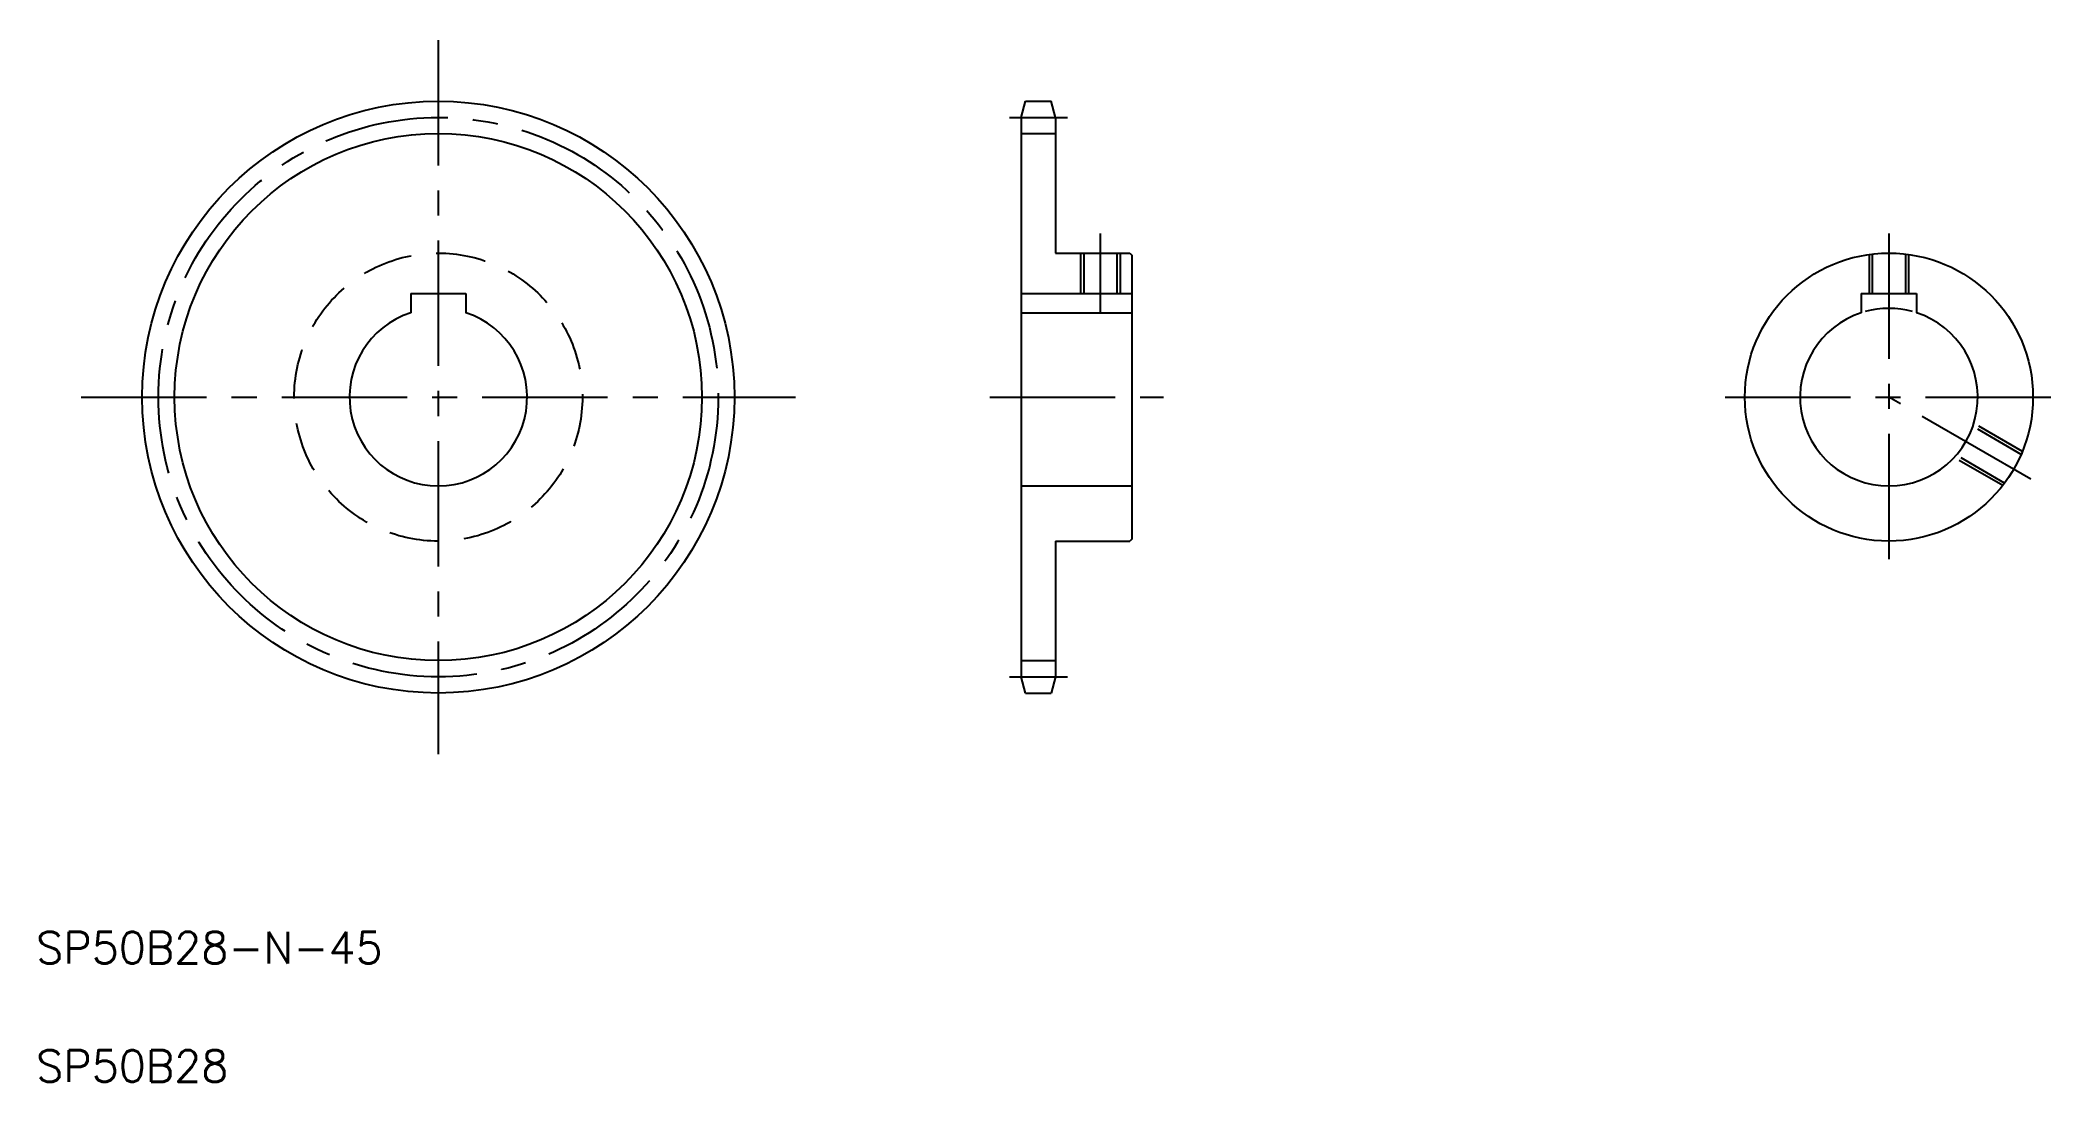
# Model space of a CAD drawing. Extents: x 21 to 531, y 20 to 284.
import ezdxf

# ---------------------------------------------------------------- set-up
doc = ezdxf.new("R2010")
doc.units = 0
doc.linetypes.add('CENTER', pattern=[50.8, 31.75, -6.35, 6.35, -6.35])
doc.linetypes.add('DASHED', pattern=[19.05, 12.7, -6.35])
doc.layers.get('0').update_dxf_attribs({"linetype": 'CONTINUOUS'})
doc.layers.add('CENTER', color=1, linetype='CENTER')
doc.styles.get("Standard").update_dxf_attribs({"font": 'txt', "bigfont": 'BIGFONT'})

msp = doc.modelspace()

# ---------------------------------------------------------------- linework, layer by layer
at = {"color": 7, "linetype": 'CONTINUOUS'}
for p, q in [((269.54, 264.43), (270.64, 268.53)), ((270.64, 268.53), (277.14, 268.53)), ((278.24, 264.43), (277.14, 268.53)), ((269.54, 264.43), (269.54, 122.64)), ((269.54, 260.32), (278.24, 260.32)), ((278.24, 264.43), (278.24, 230.03)), ((278.24, 230.03), (297.04, 230.03)), ((285.34, 230.03), (285.34, 219.83)), ((293.74, 230.03), (293.74, 219.83)), ((297.04, 230.03), (297.54, 229.53)), ((297.54, 229.53), (297.54, 157.53)), ((114.86, 219.83), (128.86, 219.83)), ((114.86, 219.83), (114.86, 214.92)), ((128.86, 219.83), (128.86, 214.92)), ((269.54, 219.83), (297.54, 219.83)), ((482.31, 219.83), (496.31, 219.83)), ((482.31, 219.83), (482.31, 214.92)), ((496.31, 219.83), (496.31, 214.92)), ((269.54, 214.92), (297.54, 214.92)), ((269.54, 171.03), (297.54, 171.03)), ((278.24, 157.03), (297.04, 157.03)), ((278.24, 157.03), (278.24, 122.64)), ((282.94, 157.03), (282.94, 157.03)), ((287.64, 157.03), (287.64, 157.03)), ((297.54, 157.53), (297.04, 157.03)), ((269.54, 126.74), (278.24, 126.74)), ((270.64, 118.53), (269.54, 122.64)), ((278.24, 122.64), (277.14, 118.53)), ((270.64, 118.53), (277.14, 118.53))]:
    msp.add_line(p, q, dxfattribs=at)
at = {"color": 3, "linetype": 'CONTINUOUS'}
for p, q in [((284.54, 230.03), (284.54, 219.83)), ((294.54, 230.03), (294.54, 219.83))]:
    msp.add_line(p, q, dxfattribs=at)
at = {"color": 3, "linetype": 'DASHED'}
for p, q in [((484.31, 229.69), (484.31, 219.83)), ((485.11, 229.81), (485.11, 219.83)), ((493.51, 229.81), (493.51, 219.83)), ((494.31, 229.69), (494.31, 219.83)), ((522.83, 179.03), (510.59, 186.1)), ((523.13, 179.79), (510.81, 186.89)), ((518.63, 171.76), (506.39, 178.83)), ((518.13, 171.13), (505.81, 178.23))]:
    msp.add_line(p, q, dxfattribs=at)
at = {"color": 7, "linetype": 'CONTINUOUS'}
for centre, radius in [((121.86, 193.53), 75), ((489.31, 193.53), 36.5)]:
    msp.add_circle(centre, radius, dxfattribs=at)
at = {"color": 3, "linetype": 'CONTINUOUS'}
msp.add_circle((121.86, 193.53), 66.79, dxfattribs=at)
at = {"color": 3, "linetype": 'DASHED'}
msp.add_circle((121.86, 193.53), 36.5, dxfattribs=at)
at = {"color": 7, "linetype": 'CONTINUOUS'}
for centre in [(121.86, 193.53), (489.31, 193.53)]:
    msp.add_arc(centre, 22.5, 108.1262, 71.8738, dxfattribs=at)
at = {"color": 3, "linetype": 'CONTINUOUS'}
msp.add_arc((489.31, 193.53), 22.5, 74.534, 105.466, dxfattribs=at)
at = {"layer": 'CENTER', "color": 1, "linetype": 'CENTER'}
for p, q in [((121.86, 283.99), (121.86, 103.07)), ((266.54, 264.43), (281.24, 264.43)), ((289.54, 235.03), (289.54, 214.83)), ((489.31, 235.03), (489.31, 152.03)), ((31.4, 193.53), (212.32, 193.53)), ((261.54, 193.53), (305.54, 193.53)), ((447.81, 193.53), (530.81, 193.53)), ((525.25, 172.78), (489.31, 193.53)), ((266.54, 122.64), (281.24, 122.64))]:
    msp.add_line(p, q, dxfattribs=at)
msp.add_circle((121.86, 193.53), 70.89, dxfattribs=at)

# ---------------------------------------------------------------- texts
at = {"color": 7, "linetype": 'CONTINUOUS'}
for s, p in [('SP50B28-N-45', (20, 50)), ('SP50B28', (20, 20))]:
    msp.add_text(s, height=8, dxfattribs=at).set_placement(p)

doc.saveas('drawing.dxf')
